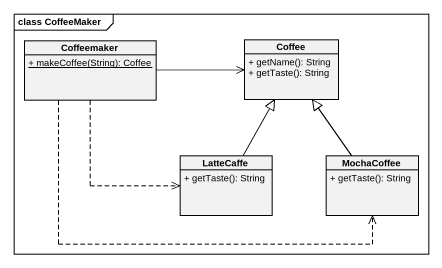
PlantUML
@startuml
mainframe class CoffeeMaker
hide circle
hide empty members
skinparam classAttributeIconSize 0
class Coffeemaker {
  {static} + makeCoffee(String): Coffee
}
class Coffee {
  + getName(): String
  + getTaste(): String
}
class LatteCaffe {
  + getTaste(): String
}
class MochaCoffee {
  + getTaste(): String
}
Coffeemaker -right-> Coffee
Coffeemaker ..> LatteCaffe
Coffeemaker .right.> MochaCoffee
LatteCaffe -up-|> Coffee
MochaCoffee -up-|> Coffee
@enduml
